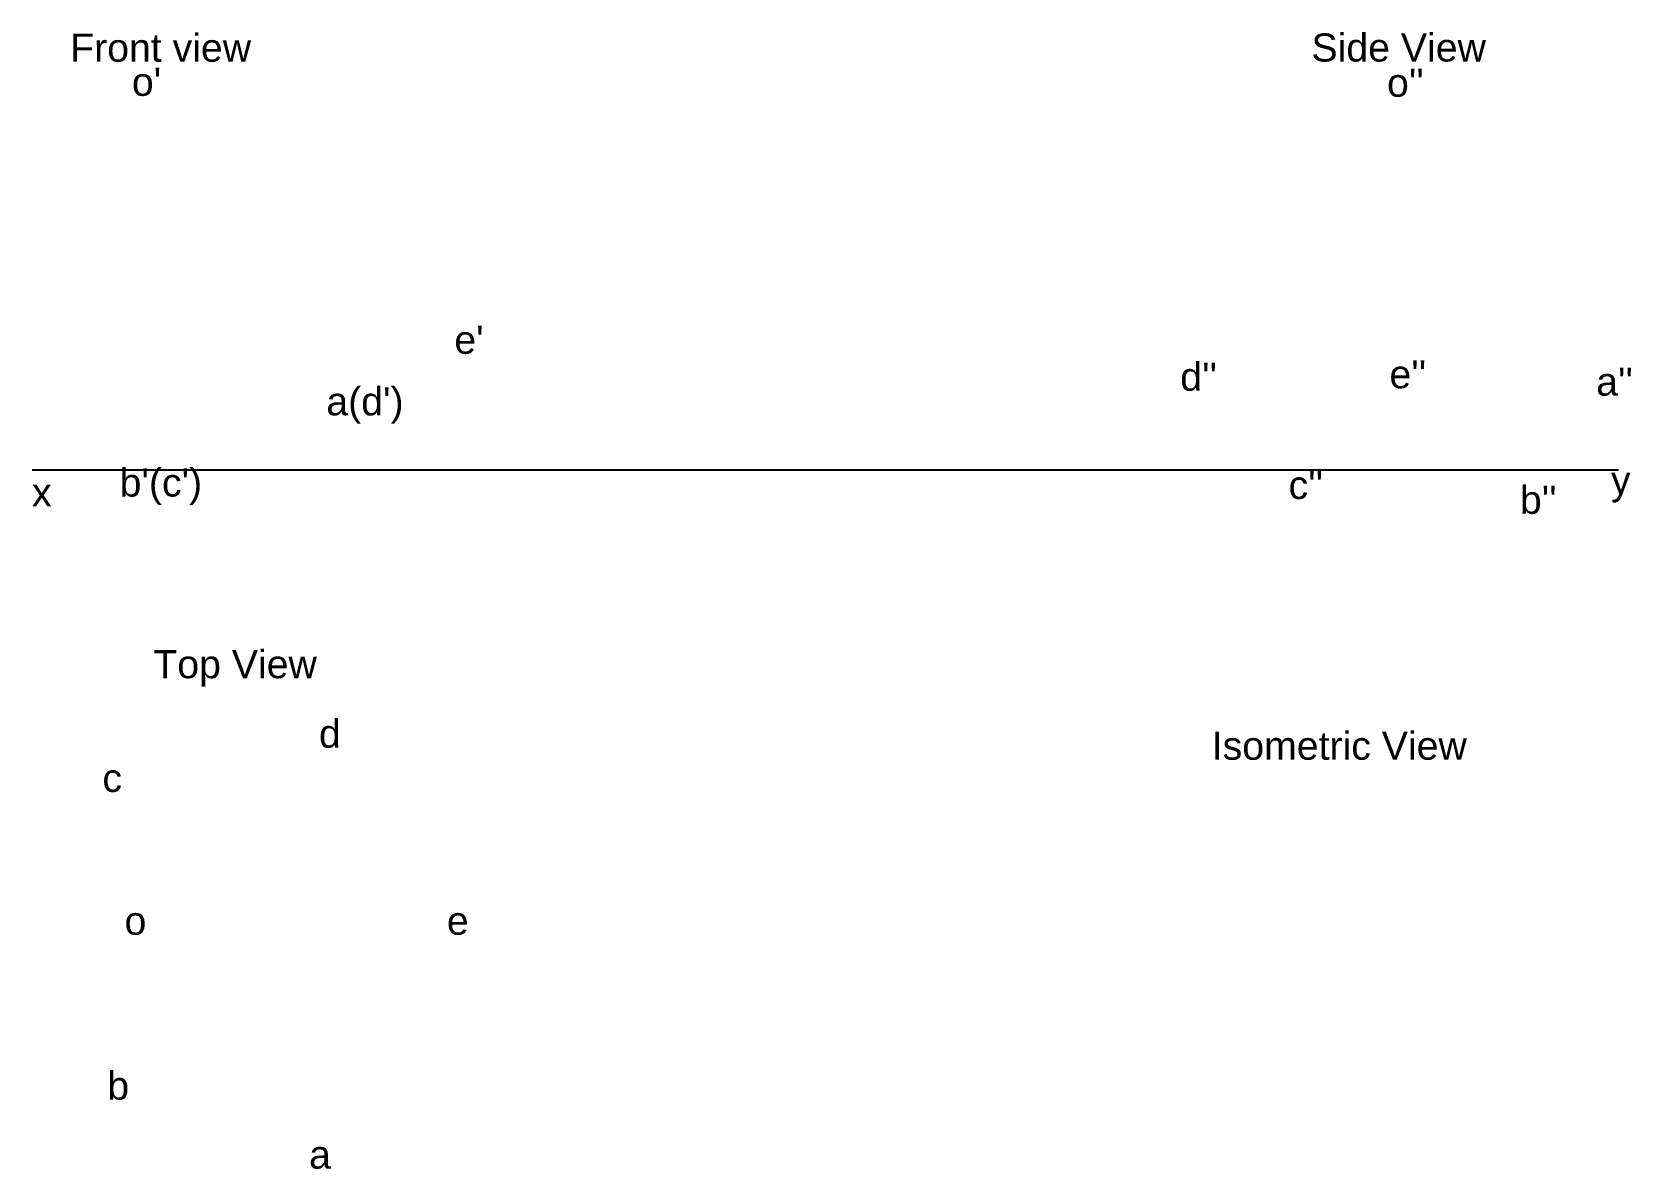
# Paper-space layout 'wk_Q3' of a CAD drawing. Header units: millimetres. Extents: x 7 to 291, y 6 to 208.
import ezdxf

# ---------------------------------------------------------------- set-up
doc = ezdxf.new("R2010")
doc.units = ezdxf.units.MM
doc.styles.get("Standard").update_dxf_attribs({"font": 'arial.ttf'})

psp = doc.layouts.new('wk_Q3')

# ---------------------------------------------------------------- linework, layer by layer
psp.add_line((6.53, 129.92), (288.95, 129.92))

# ---------------------------------------------------------------- texts
for s, p in [('Front view', (13.32, 202.53)), ('Side View', (234.27, 202.57)), ("o'", (24.31, 196.47)), ("o''", (247.72, 196.31)), ("e'", (81.7, 150.57)), ("d''", (210.92, 144)), ("e''", (248.15, 144.44)), ("a''", (284.95, 143.13)), ("a(d')", (58.92, 139.62)), ("b'(c')", (22.12, 125.17)), ("c''", (230.19, 124.73)), ('y', (287.58, 125.61)), ('x', (6.53, 123.42)), ("b''", (271.37, 122.1)), ('Top View', (28.12, 92.85)), ('d', (57.61, 80.49)), ('Isometric View', (216.52, 78.34)), ('c', (19.06, 72.61)), ('o', (23, 47.2)), ('e', (80.38, 47.2)), ('b', (19.93, 17.86)), ('a', (55.85, 5.59))]:
    psp.add_text(s, height=5).set_placement(p)

doc.saveas('drawing.dxf')
